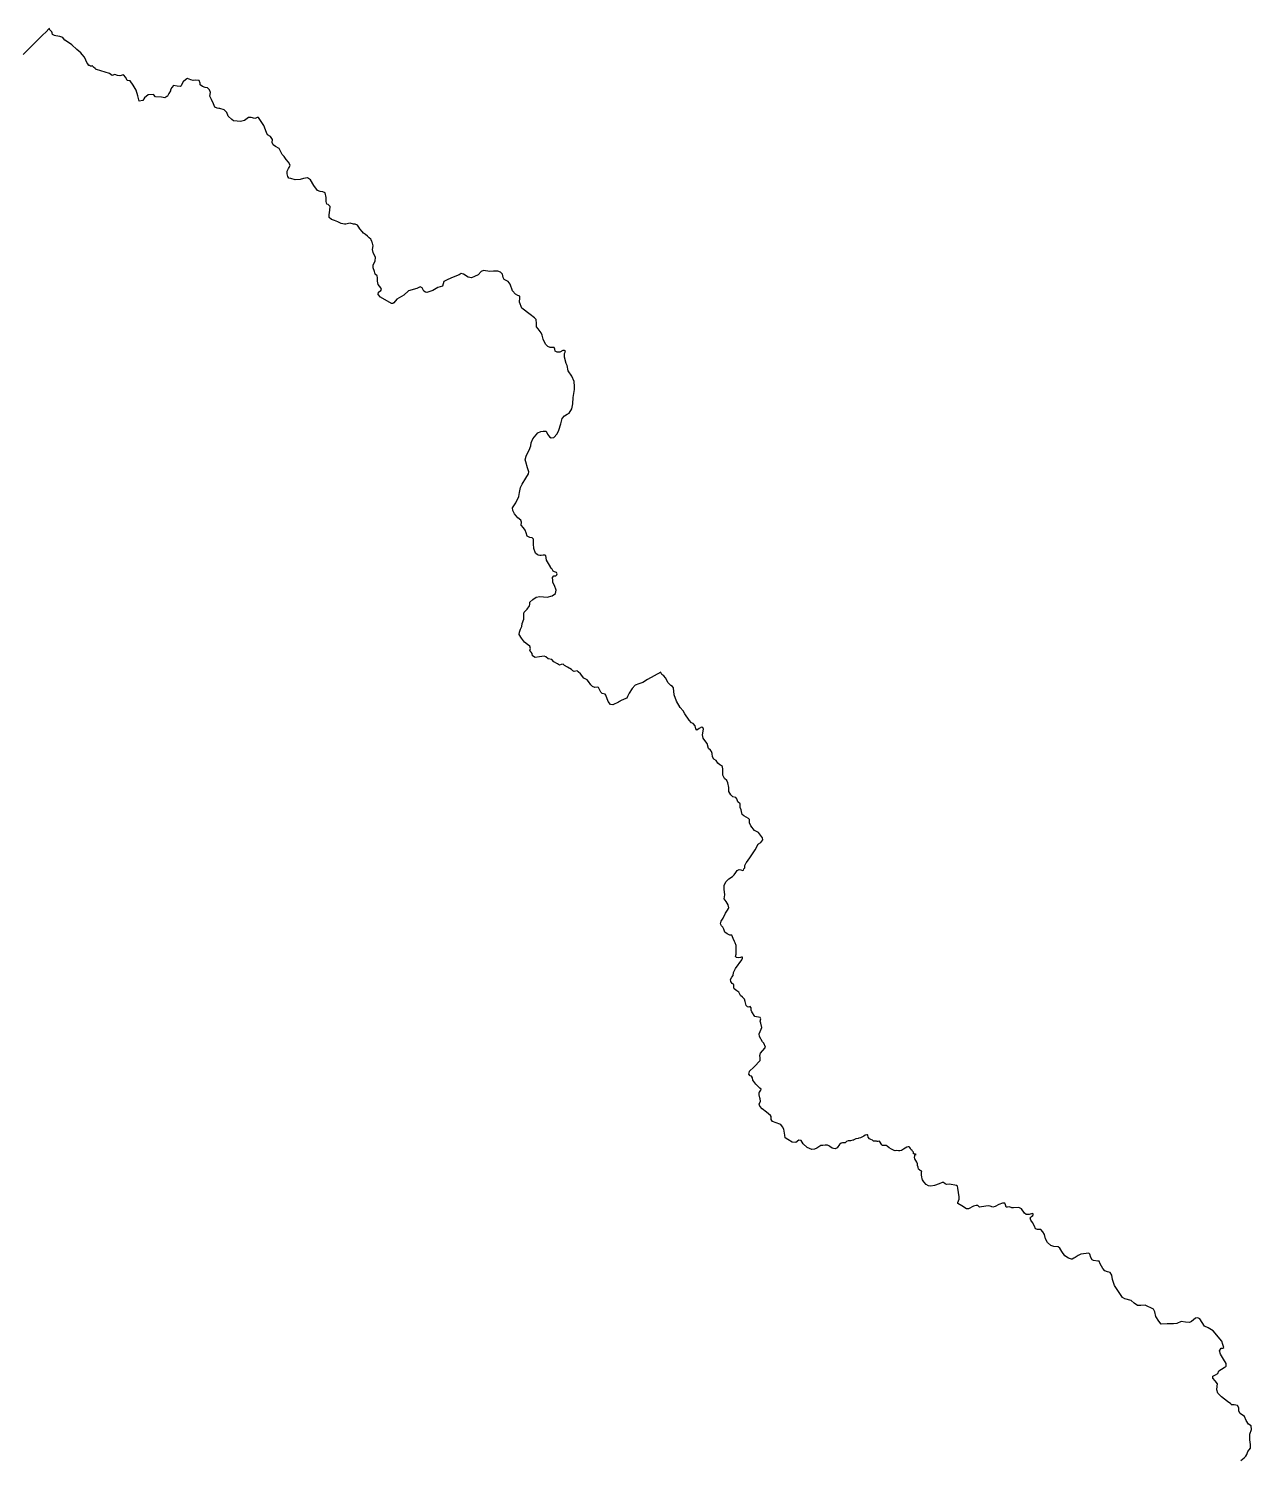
# Model space of a CAD drawing. Header units: metres. Extents: x 5999505 to 6749006, y 1851910 to 2460485.
# Drawn here: x 6552241 to 6730227, y 2252054 to 2460485 of the extents above; entities that cross this region are included whole.
import ezdxf

# ---------------------------------------------------------------- set-up
doc = ezdxf.new("R2010")
doc.units = ezdxf.units.M
doc.layers.add('COUNTY_BOUNDARY', color=40, linetype='Continuous')

msp = doc.modelspace()

# ---------------------------------------------------------------- linework, layer by layer
at = {"layer": 'COUNTY_BOUNDARY'}
msp.add_lwpolyline([(6728681.7772, 2252025.2291), (6729169.3705, 2252418.8095), (6729425.4998, 2252651.9038), (6729546.7341, 2252884.921), (6729728.2517, 2253338.2124), (6730092.8185, 2253841.0287), (6730102.7981, 2254366.8398), (6729989.3533, 2255026.6249), (6729985.8207, 2255858.1945), (6730226.9275, 2256544.1404), (6730175.598, 2257069.9485), (6729819.2991, 2257337.6033), (6729486.2832, 2257862.0888), (6729251.1418, 2258423.573), (6728575.8199, 2258885.5855), (6728414.9152, 2259239.6206), (6728412.7355, 2259704.1931), (6728191.0492, 2260021.4587), (6727725.3435, 2260141.7603), (6727333.6277, 2260140.1708), (6727278.9433, 2260206.4771), (6727222.7911, 2260274.2312), (6726731.1326, 2260639.4322), (6725883.4265, 2261296.3789), (6725342.2836, 2261844.4546), (6725181.0145, 2262320.8429), (6725252.0797, 2262847.0119), (6725274.7477, 2263213.7888), (6724942.3062, 2263615.9969), (6724597.5447, 2264030.5166), (6724608.6021, 2264287.2687), (6725023.8547, 2264496.8569), (6725353.2284, 2264718.3285), (6725510.5013, 2265073.5135), (6726254.8042, 2265553.7488), (6726560.0069, 2265762.7138), (6726570.109, 2266178.5721), (6726175.5436, 2266776.2851), (6725731.5484, 2267495.6874), (6725594.6731, 2267996.6125), (6725849.8989, 2268364.3888), (6726094.5059, 2268402.2328), (6726228.7446, 2268500.5987), (6726055.2387, 2268927.7595), (6725906.109, 2269428.6119), (6724686.9232, 2270891.3567), (6723925.8333, 2271365.0003), (6723398.4261, 2271595.3386), (6722744.9419, 2272644.5472), (6722437.9749, 2272802.2595), (6722071.2938, 2272739.7176), (6721522.452, 2272285.0987), (6721229.4834, 2272137.0615), (6720654.1387, 2272183.6726), (6720004.9967, 2272278.6674), (6719369.9521, 2271995.0945), (6718904.862, 2271944.0558), (6717950.3402, 2271915.7776), (6717081.5263, 2271900.3864), (6716749.0151, 2272302.3288), (6716329.6303, 2273010.0025), (6716192.2971, 2273682.0987), (6715957.7529, 2274048.1816), (6714767.374, 2274642.4145), (6714143.0957, 2274578.9338), (6713641.2408, 2274588.9506), (6713162.463, 2274917.3234), (6712744.1418, 2275343.6088), (6711800.7386, 2275547.8943), (6711444.8866, 2275754.2543), (6710889.9365, 2276644.7917), (6710323.2568, 2277498.5045), (6710025.2004, 2278365.6656), (6709924.4075, 2279001.214), (6709653.0447, 2279403.5659), (6709309.8592, 2279488.0468), (6708905.0374, 2279645.3918), (6708621.7009, 2279998.9014), (6708214.7235, 2280682.0056), (6708078.4089, 2281035.9262), (6707857.7782, 2281059.5329), (6707228.5699, 2281127.6197), (6707045.9949, 2281237.358), (6706861.9292, 2281578.6575), (6706738.2339, 2282090.67), (6706591.1888, 2282212.2466), (6705396.2903, 2282088.8495), (6704994.5021, 2281893.0891), (6704557.378, 2281590.4731), (6704398.3559, 2281488.0787), (6704137.0527, 2281366.5954), (6704041.6122, 2281321.6897), (6703605.3712, 2281474.2185), (6703079.6858, 2281839.3006), (6702638.1813, 2282460.7789), (6702355.7394, 2282947.9816), (6702086.7906, 2283130.8669), (6701452.1423, 2283191.0457), (6701037.0372, 2283324.7867), (6700559.7631, 2283762.9774), (6700252.6278, 2284299.5969), (6700128.5214, 2284921.5955), (6699870.8338, 2285311.3672), (6699564.7505, 2285640.4624), (6699076.8618, 2285639.5208), (6698796.0099, 2285761.5746), (6698648.0547, 2286139.8798), (6698390.2673, 2286676.0337), (6698132.5643, 2287017.396), (6698045.9233, 2287383.2602), (6698203.6073, 2287578.4588), (6698410.5156, 2287725.109), (6698471.3902, 2287859.0316), (6698446.295, 2287981.9756), (6698421.9201, 2287957.4615), (6698360.7382, 2288005.9526), (6697861.0623, 2287858.9697), (6697653.7928, 2287846.3113), (6697458.7104, 2287846.0926), (6697214.0447, 2288028.7787), (6696760.4023, 2288674.6881), (6696393.9228, 2288844.7785), (6695625.5195, 2288794.8514), (6695344.8921, 2288818.6335), (6695002.857, 2288940.0693), (6694722.4043, 2288927.4482), (6694527.5023, 2288890.8407), (6694440.624, 2289256.351), (6694372.9473, 2289385.2867), (6694317.9332, 2289488.0669), (6693988.3852, 2289499.6152), (6693476.9316, 2289315.8804), (6692928.9538, 2289022.3891), (6692587.6102, 2288936.3196), (6692209.0829, 2289069.9984), (6691903.9105, 2289106.0799), (6690940.9388, 2288946.5106), (6690672.4969, 2288921.606), (6690403.1677, 2289153.0275), (6690146.8049, 2289164.958), (6689781.2535, 2289078.8114), (6689050.6683, 2288662.9518), (6688770.1, 2288674.7846), (6688085.4432, 2289124.9918), (6687511.1019, 2289428.9783), (6687486.0778, 2289612.009), (6687716.092, 2290075.8168), (6687714.9003, 2290405.3235), (6687590.6431, 2291063.7891), (6687478.9121, 2291661.1429), (6687453.2863, 2291978.5249), (6687318.6778, 2292087.8794), (6686293.4387, 2292244.9591), (6685842.2178, 2292220.0158), (6685671.2808, 2292304.8224), (6685389.996, 2292487.4497), (6685194.9461, 2292487.3169), (6684805.0704, 2292303.5483), (6684122.9701, 2292070.8083), (6683562.2536, 2291947.844), (6683220.3346, 2291996.2395), (6682890.2142, 2292215.4543), (6682559.6548, 2292605.0711), (6682352.1868, 2292915.8477), (6682318.6507, 2293052.9698), (6682261.2097, 2293325.0709), (6682209.7889, 2293553.5061), (6682187.9785, 2293743.8377), (6682206.7809, 2293981.3136), (6682249.5624, 2294134.057), (6682149.6703, 2294177.3193), (6682014.4532, 2294232.0813), (6681896.7167, 2294357.5552), (6681776.1423, 2294465.1763), (6681727.5553, 2294714.0143), (6681640.6669, 2294988.9035), (6681618.7366, 2295208.3639), (6681528.9482, 2295480.3285), (6681398.9166, 2295687.6749), (6681227.2539, 2295950.5522), (6681208.2548, 2296167.1125), (6681224.2235, 2296387.0993), (6681243.787, 2296516.0754), (6681375.0421, 2296566.8827), (6681453.5855, 2296605.4495), (6681345.3243, 2296631.2021), (6681164.4429, 2296665.0192), (6681069.8457, 2296699.5694), (6681036.3357, 2296901.5041), (6680923.891, 2297088.5381), (6680866.1893, 2297153.1029), (6680838.3618, 2297184.6616), (6680720.7559, 2297283.5616), (6680596.6301, 2297476.3729), (6680498.9911, 2297610.3126), (6680404.6694, 2297718.4153), (6680255.7292, 2297714.5073), (6680057.5705, 2297631.0167), (6679842.1439, 2297494.66), (6679594.6486, 2297358.534), (6679300.7221, 2297171.9685), (6679055.6006, 2297094.1139), (6678838.8336, 2297136.534), (6678610.7962, 2297155.6062), (6678371.416, 2297098.5353), (6678233.6333, 2297144.5665), (6678025.2346, 2297278.0539), (6677851.9403, 2297382.1959), (6677511.6199, 2297555.9196), (6677220.3724, 2297776.8191), (6677114.4654, 2297869.9567), (6676892.2891, 2297883.2415), (6676769.5358, 2297891.1107), (6676552.9102, 2297901.5084), (6676429.5417, 2297988.387), (6676343.8027, 2298140.231), (6676216.3124, 2298380.0177), (6676109.9648, 2298511.0243), (6675879.2767, 2298468.5743), (6675744.9263, 2298461.8366), (6675644.904, 2298543.3526), (6675472.6978, 2298527.3596), (6675235.7444, 2298520.2078), (6675082.7289, 2298659.7674), (6674851.157, 2298763.6919), (6674639.7214, 2298862.2382), (6674462.6401, 2299116.0328), (6674393.384, 2299376.4524), (6674349.0175, 2299464.0228), (6674272.9552, 2299460.4399), (6674022.0338, 2299376.7799), (6673815.5675, 2299255.4337), (6673349.6757, 2298988.5034), (6673101.4637, 2298954.7449), (6673005.0887, 2298927.7818), (6672654.7414, 2298849.2006), (6672366.3941, 2298718.4378), (6672305.2917, 2298690.5244), (6672209.2726, 2298646.8167), (6671860.3771, 2298568.2513), (6671551.696, 2298566.3097), (6671312.8022, 2298459.0546), (6671106.615, 2298261.6319), (6670916.5327, 2298268.8996), (6670790.5199, 2298291.3466), (6670701.2731, 2298304.1066), (6670525.4091, 2298253.1759), (6670295.6534, 2298042.9239), (6669946.9395, 2297537.29), (6669667.2912, 2297411.6863), (6669414.0339, 2297472.244), (6669197.8357, 2297523.1153), (6668850.9824, 2297742.7958), (6668711.0168, 2297831.1015), (6668547.6741, 2297934.611), (6668229.961, 2297929.7588), (6668180.6987, 2297929.5713), (6667861.5719, 2297913.0666), (6667545.0685, 2297896.5753), (6666974.8486, 2297522.6752), (6666634.496, 2297334.9762), (6666230.7848, 2297329.4604), (6665579.3856, 2297613.9481), (6664998.1748, 2298155.7669), (6664699.4496, 2298615.6207), (6664344.2984, 2298647.4492), (6663907.5726, 2298348.7423), (6663381.2772, 2298390.5175), (6662740.6555, 2298772.6902), (6662346.9587, 2298987.185), (6662330.1051, 2299377.8074), (6662173.0098, 2300267.1122), (6661961.0596, 2300606.425), (6661724.6332, 2300945.2879), (6661564.9922, 2301004.0665), (6661061.2105, 2301205.0792), (6660508.8517, 2301380.806), (6660321.8757, 2301671.4298), (6660316.8292, 2302110.8857), (6660229.4209, 2302268.599), (6659624.436, 2302748.9137), (6659006.855, 2303253.5926), (6658659.8678, 2303639.7956), (6658583.0826, 2303931.9056), (6658761.7392, 2304349.7892), (6658708.6811, 2304691.1356), (6658672.6114, 2304839.9297), (6658567.3567, 2305275.399), (6658603.586, 2305585.0139), (6658611.7959, 2305654.5864), (6658828.832, 2305926.2337), (6658851.2593, 2306097.441), (6658678.2434, 2306241.755), (6658096.6367, 2306820.1293), (6657674.1074, 2307412.8973), (6657596.5502, 2307766.1784), (6657471.2952, 2308008.6081), (6657275.0307, 2308054.9065), (6657052.585, 2308259.5033), (6657157.8106, 2308676.3999), (6657183.0737, 2308701.9735), (6657238.8272, 2308758.2362), (6657747.2912, 2309267.5419), (6657837.5983, 2309358.1505), (6658717.092, 2310248.5151), (6658737.0052, 2310639.6352), (6658659.4446, 2310992.5503), (6658789.6118, 2311348.7344), (6659405.1182, 2312053.2409), (6659488.8015, 2312200.997), (6659237.7102, 2312771.4053), (6659052.0361, 2312964.4639), (6658639.0544, 2313765.1593), (6658585.5561, 2314154.9339), (6658895.5107, 2314830.7023), (6658978.223, 2315088.4146), (6658799.53, 2315708.963), (6658747.6213, 2315976.7671), (6658829.1192, 2316332.0561), (6658741.054, 2316526.1847), (6657969.2576, 2316650.2272), (6657496.0681, 2317364.441), (6657420.1226, 2317595.7545), (6657415.7071, 2317949.6539), (6657254.8797, 2318130.7943), (6657072.6678, 2318006.3751), (6656900.5675, 2318077.1542), (6656702.712, 2318269.8235), (6656524.8375, 2318841.6002), (6656434.8427, 2319182.4662), (6656162.3148, 2319496.1351), (6655841.3579, 2319748.4735), (6655739.8893, 2320040.1483), (6655627.7241, 2320221.8263), (6655307.6089, 2320400.6233), (6654949.4767, 2320714.018), (6654885.5047, 2320944.6509), (6654882.2794, 2321213.3536), (6654831.2842, 2321395.9673), (6654671.4415, 2321467.165), (6654472.4279, 2321757.4285), (6654395.7747, 2322037.5394), (6654599.6668, 2322381.9368), (6654817.0234, 2322617.1472), (6654860.2856, 2323093.9128), (6655135.1077, 2323647.5508), (6656049.6048, 2324930.1101), (6656144.6262, 2325163.4626), (6656131.0694, 2325297.4101), (6656020.623, 2325320.3403), (6655849.8127, 2325281.5328), (6655630.4131, 2325229.8192), (6655299.7805, 2325261.8444), (6655114.6717, 2325405.7779), (6655208.5393, 2325724.6896), (6655230.0831, 2327031.9251), (6655103.0288, 2327408.7208), (6654966.1064, 2327602.3358), (6654802.5793, 2328003.4072), (6654613.4428, 2328489.2328), (6654319.2044, 2328534.1347), (6653938.3797, 2328700.0034), (6653605.3593, 2328939.9494), (6653529.97, 2329109.7426), (6653428.9694, 2329365.0184), (6653291.1659, 2329656.2213), (6653104.943, 2329885.7315), (6652966.8542, 2330176.9351), (6653048.3828, 2330532.2123), (6653349.1076, 2330988.3389), (6653682.6702, 2331725.6731), (6653983.4931, 2332145.0319), (6654120.328, 2332409.467), (6654174.7153, 2332514.1477), (6654084.2592, 2332928.2109), (6653760.7132, 2333400.1283), (6653499.0544, 2333823.8256), (6653520.2955, 2334092.9762), (6653565.9489, 2334374.5872), (6653482.5051, 2335228.5275), (6653476.4944, 2335729.1666), (6653726.7279, 2336294.3686), (6654149.7543, 2336715.2263), (6654720.6679, 2337040.4559), (6654938.1997, 2337275.6717), (6655166.4225, 2337620.5238), (6655395.0109, 2337941.3476), (6655650.4484, 2338066.7331), (6655895.7298, 2338009.3001), (6656165.8372, 2337927.1934), (6656311.7875, 2337977.9353), (6656371.1668, 2338149.9992), (6656491.0639, 2338329.5511), (6656503.0603, 2338654.384), (6656710.1891, 2339030.4919), (6656734.1953, 2339075.3599), (6656751.8549, 2339103.457), (6657198.1111, 2339770.2203), (6658003.2016, 2340947.6262), (6658428.2505, 2341754.1588), (6658432.8894, 2341759.2725), (6658469.4845, 2341781.2462), (6658505.7882, 2341803.2192), (6658820.6209, 2341991.4684), (6659113.5348, 2342371.5351), (6659064.3625, 2342701.983), (6658477.4321, 2343435.8271), (6657915.6227, 2343728.8229), (6657377.7183, 2344438.0994), (6657194.0808, 2344866.4034), (6657169.4166, 2345356.4234), (6657046.7784, 2345478.7127), (6656362.9748, 2345893.6682), (6656081.8347, 2346076.9614), (6656032.7055, 2346493.3482), (6655947.118, 2346762.8718), (6655800.1376, 2347117.7573), (6655811.7449, 2347472.8132), (6655799.5685, 2347632.2568), (6655482.0401, 2347913.3819), (6655346.9641, 2348366.2585), (6655188.3533, 2348549.6079), (6654748.6661, 2348646.8163), (6654455.2699, 2348940.0499), (6654162.0616, 2349441.9282), (6654161.4007, 2349993.2047), (6654014.49, 2350691.1026), (6653855.4157, 2351021.5634), (6653525.314, 2351339.4463), (6653268.5951, 2351816.6948), (6653303.9758, 2352649.557), (6653242.349, 2353078.2904), (6652949.1638, 2353236.8163), (6652877.3867, 2353301.3957), (6652582.6939, 2353566.9725), (6652337.9668, 2353945.9566), (6651959.4799, 2354128.9766), (6651775.9734, 2354471.7514), (6651738.8642, 2354973.7567), (6651641.086, 2355255.6365), (6651494.1741, 2355439.0457), (6651225.3957, 2355707.9976), (6651005.0335, 2356393.2998), (6650809.5317, 2356674.8707), (6650418.1153, 2357188.4945), (6650319.9891, 2357678.2931), (6650466.0151, 2358499.4915), (6650392.5605, 2358731.9333), (6650209.1237, 2358792.8882), (6649855.1828, 2358596.5981), (6649525.787, 2358362.885), (6649342.4699, 2358570.9521), (6649280.9175, 2358999.3327), (6648987.2794, 2359329.7661), (6648718.554, 2359414.8606), (6648400.8116, 2359830.7943), (6647740.6613, 2360748.1664), (6647520.4163, 2361152.0309), (6647104.731, 2361653.2485), (6646566.8102, 2362571.0238), (6646211.8829, 2363476.6193), (6646101.1721, 2364505.3036), (6645966.4837, 2364713.541), (6645734.5289, 2364872.3289), (6645331.2564, 2365238.8854), (6644939.4389, 2365960.869), (6644694.9237, 2366241.975), (6644426.1325, 2366474.218), (6644279.3631, 2366743.6012), (6644242.5812, 2366792.2855), (6642313.9952, 2365734.6881), (6641630.7789, 2365280.1145), (6641081.413, 2365095.3916), (6640544.0322, 2364885.953), (6640117.0312, 2364407.3812), (6639678.0243, 2363744.8996), (6639434.2717, 2363242.0912), (6639324.6662, 2363021.4905), (6638933.8927, 2362885.6805), (6638416.9577, 2362622.8135), (6638345.2244, 2362586.568), (6638272.9101, 2362549.9571), (6638086.4627, 2362454.7738), (6637273.8369, 2362049.4762), (6636956.1566, 2362085.3945), (6636589.6967, 2362525.7284), (6636246.9508, 2363455.8785), (6636161.318, 2363615.1368), (6635721.678, 2363699.9013), (6635526.0923, 2363870.8863), (6635171.2153, 2364568.3425), (6635024.8143, 2364617.1147), (6634658.5036, 2364579.7423), (6634328.7414, 2364689.2124), (6634089.0325, 2364948.2113), (6633715.0008, 2365424.9767), (6633519.2511, 2365669.165), (6633066.9682, 2365937.8224), (6632590.0105, 2366537.051), (6632247.5709, 2366842.7777), (6632076.225, 2366989.0882), (6631673.4262, 2366902.8698), (6631441.2032, 2366976.2062), (6631257.8184, 2367171.6487), (6630671.295, 2367537.9608), (6630255.5363, 2367757.5974), (6630059.9821, 2367941.0016), (6629779.194, 2367903.5387), (6629510.765, 2367805.2991), (6629204.9277, 2368025.2185), (6628703.8184, 2368318.2255), (6628410.2911, 2368623.753), (6627885.2129, 2368733.1975), (6627542.5617, 2369038.6178), (6627273.6472, 2369148.3152), (6626602.5574, 2369037.1443), (6625991.883, 2368950.5252), (6625600.896, 2369170.288), (6625514.6318, 2369512.7343), (6625367.648, 2369708.299), (6625220.9563, 2369904.2294), (6625305.973, 2370234.6865), (6625183.3735, 2370577.0513), (6624865.6536, 2370809.0079), (6624413.0821, 2371150.9955), (6623985.0048, 2371725.7227), (6623666.6287, 2372263.5594), (6623702.7887, 2372606.2844), (6623861.0922, 2373059.2481), (6624031.5009, 2373426.6697), (6624079.6454, 2373867.3732), (6624310.7528, 2374516.0403), (6624346.9566, 2374834.3704), (6624309.6035, 2375287.2632), (6624394.8066, 2375532.1495), (6624797.3094, 2375960.9091), (6625162.7451, 2376450.7641), (6625174.7431, 2376671.09), (6625174.2542, 2377013.7351), (6625625.4049, 2377381.4442), (6626125.4591, 2377712.8604), (6626638.2514, 2377811.2721), (6627725.2666, 2377715.1439), (6628470.0568, 2377912.0903), (6628921.4713, 2378267.1091), (6629054.8636, 2378756.8226), (6628773.3784, 2379416.6779), (6628552.9438, 2379832.7149), (6628540.2947, 2380138.555), (6628490.9655, 2380591.0522), (6628710.1253, 2380823.8937), (6628990.9332, 2380799.8086), (6629137.2869, 2380971.6682), (6629186.0481, 2381118.531), (6629100.1893, 2381289.8296), (6628782.5328, 2381411.4122), (6628586.9692, 2381521.2748), (6628426.2293, 2381774.6899), (6628322.668, 2381938.3016), (6628218.2325, 2382103.3685), (6628207.4389, 2382120.4569), (6627620.0562, 2383122.9756), (6627537.1782, 2383761.8326), (6627405.0471, 2383845.9999), (6627137.1132, 2383846.4623), (6626869.3202, 2383786.4818), (6626637.6816, 2383799.4146), (6626455.0984, 2383836.4959), (6626321.0744, 2383861.3102), (6626004.5716, 2384130.7653), (6625761.2239, 2384814.7755), (6625724.2871, 2385461.7553), (6625724.6686, 2386181.6483), (6625553.9989, 2386353.1283), (6625188.6627, 2386390.5284), (6624823.2587, 2386586.6953), (6624640.8388, 2387075.6791), (6624531.2318, 2387490.909), (6624263.465, 2387820.9407), (6623959.0123, 2388188.0352), (6623995.5127, 2388627.2629), (6623886.1931, 2388920.5117), (6623459.7288, 2389287.7043), (6622960.5287, 2389838.2676), (6622717.1249, 2390339.148), (6622668.3865, 2390705.3616), (6623180.1376, 2391436.577), (6623618.8275, 2392350.8006), (6623704.3611, 2392948.5382), (6623826.2228, 2393667.979), (6624069.7037, 2394167.7541), (6624593.5158, 2395045.0446), (6624983.6211, 2395690.8144), (6625044.5369, 2395983.7194), (6624849.5187, 2396545.5055), (6624618.4107, 2397400.3435), (6624533.1441, 2397730.0602), (6624679.538, 2398242.3692), (6624801.6256, 2398583.8432), (6625081.5292, 2399132.8711), (6625361.809, 2399766.7478), (6625398.562, 2400205.9837), (6625630.1723, 2400778.9409), (6626360.6713, 2401619.2398), (6626811.4656, 2401837.6808), (6627127.9595, 2401861.3626), (6627578.6821, 2401860.2393), (6627773.6051, 2401468.8858), (6628077.7889, 2401053.3965), (6628321.4553, 2400930.5344), (6628674.8128, 2400966.3387), (6629186.4012, 2401501.7657), (6629405.8434, 2402026.2953), (6629686.1832, 2402940.6059), (6629881.1661, 2403721.0717), (6630234.4874, 2404110.8409), (6630636.3661, 2404353.6214), (6630928.683, 2404511.655), (6631306.343, 2405145.4734), (6631477.0573, 2405852.6994), (6631513.8729, 2406804.659), (6631684.4001, 2407927.0097), (6631708.8476, 2408366.2273), (6631660.2323, 2409111.1422), (6631331.4208, 2409868.4652), (6630795.8553, 2410651.1337), (6630649.662, 2411420.5721), (6630479.3054, 2411750.4301), (6630260.2505, 2412642.0444), (6630235.936, 2413203.4959), (6630382.1337, 2413483.8832), (6630199.4998, 2413618.5316), (6630016.9066, 2413618.8117), (6629553.8449, 2413400.6498), (6629176.4629, 2413401.5542), (6628871.9407, 2413524.2635), (6628823.2781, 2413841.6808), (6628737.9846, 2414061.7834), (6628177.7017, 2414075.371), (6627812.4922, 2414210.6924), (6627471.5004, 2414540.8935), (6627130.4408, 2415274.208), (6626972.3492, 2415848.0953), (6626862.6991, 2416190.136), (6626424.2281, 2416764.8291), (6626180.8084, 2417095.2738), (6626144.063, 2417546.7303), (6626131.9402, 2418144.9956), (6625876.2813, 2418377.4596), (6625242.9929, 2418879.6233), (6624049.5503, 2419785.8385), (6623684.2039, 2420677.5494), (6623733.0796, 2421275.5893), (6623757.4663, 2421532.0039), (6623465.3271, 2421618.0221), (6623099.8151, 2421814.2182), (6622686.0201, 2422327.8511), (6622357.2076, 2423268.4577), (6622052.768, 2423684.7471), (6621455.8847, 2423942.7345), (6621297.6885, 2424235.8999), (6621224.6545, 2424736.4492), (6620907.9786, 2425054.7695), (6620542.6841, 2425177.8062), (6620177.411, 2425154.0955), (6619909.2926, 2425154.9905), (6619397.7465, 2425144.0939), (6618459.9809, 2425256.146), (6618119.0128, 2425122.9025), (6617680.3606, 2424647.8948), (6617156.5467, 2424381.0178), (6616718.1585, 2424198.8018), (6616230.9959, 2424322.383), (6615548.8524, 2424739.099), (6615195.8125, 2424837.4673), (6614891.2126, 2424643.1564), (6614050.6583, 2424291.2521), (6613283.408, 2423988.3049), (6612698.6906, 2423672.6034), (6612467.2071, 2422989.7656), (6611821.589, 2422796.3258), (6611054.5335, 2422346.6893), (6610189.6684, 2422056.0364), (6610019.2347, 2422105.2643), (6609751.1044, 2422264.6617), (6609544.203, 2422765.3736), (6609252.0376, 2422900.3365), (6608740.2579, 2422657.6726), (6607546.6834, 2422306.8281), (6606840.1658, 2421698.275), (6605829.4933, 2421078.6963), (6605378.4174, 2420579.4673), (6605268.8873, 2420469.6873), (6605061.7087, 2420446.0587), (6603442.3295, 2421390.0038), (6603101.043, 2421781.6816), (6603186.4349, 2422123.0154), (6603490.7982, 2422354.3405), (6603624.9402, 2422500.2012), (6603491.0462, 2422769.1057), (6603137.7877, 2423221.5786), (6603016.0358, 2423722.466), (6603040.5935, 2424186.064), (6602955.3727, 2424515.8567), (6602675.3195, 2424736.1176), (6602577.7919, 2425151.4685), (6602395.4143, 2425652.2711), (6602371.0683, 2426030.5869), (6602699.7207, 2426688.7237), (6602724.2267, 2427189.1022), (6602407.5284, 2427885.257), (6602273.713, 2428324.9556), (6602395.6382, 2428873.9089), (6602316.7804, 2429232.1184), (6602267.2999, 2429341.2916), (6602267.1938, 2429414.1216), (6602209.063, 2429486.8674), (6602101.0745, 2429729.9634), (6602063.5262, 2429814.392), (6601831.1156, 2430032.547), (6601569.6972, 2430250.6622), (6601279.2197, 2430505.1539), (6600988.8503, 2430686.8184), (6600785.4152, 2430941.4384), (6600465.7386, 2431341.5586), (6600320.3332, 2431596.2629), (6600116.9106, 2431850.8879), (6599768.5432, 2432032.8495), (6599536.466, 2432032.5331), (6599043.1553, 2432141.1128), (6598782.1181, 2432104.3485), (6598405.0897, 2432031.0182), (6598202.022, 2432030.7512), (6597737.7261, 2432139.392), (6597650.6478, 2432177.8796), (6597244.2851, 2432357.2488), (6596779.9066, 2432538.736), (6596315.5341, 2432720.2309), (6595996.077, 2433011.1574), (6595966.6199, 2433375.2738), (6596024.1873, 2433739.4977), (6596081.7982, 2434067.3067), (6596110.1305, 2434613.5717), (6595848.7549, 2434868.157), (6595645.6193, 2434940.7393), (6595558.1563, 2435304.7864), (6595557.4032, 2435923.8469), (6595411.5812, 2436579.1474), (6595063.0576, 2436724.3889), (6594657.2377, 2436760.3208), (6594308.7203, 2436905.5719), (6593756.7525, 2437669.655), (6593262.7793, 2438470.2311), (6592827.4093, 2438761.0649), (6592566.426, 2438724.3585), (6592247.4763, 2438651.1757), (6591754.5869, 2438504.9767), (6591029.5526, 2438467.7874), (6590391.2999, 2438649.1996), (6590130.2005, 2438721.7624), (6589984.928, 2438976.5231), (6589868.5497, 2439340.5602), (6589897.1458, 2439741.1603), (6590070.7839, 2440105.4924), (6590186.6398, 2440251.2732), (6590331.2706, 2440615.5775), (6590069.8184, 2441052.2969), (6589721.4487, 2441416.1), (6589460.0136, 2441852.8256), (6589140.7326, 2442143.8343), (6588995.4153, 2442471.4321), (6588704.8971, 2443017.384), (6588153.6195, 2443344.5955), (6587834.4377, 2443562.7883), (6587689.1091, 2443926.8095), (6587746.4386, 2444327.4362), (6587456.0317, 2444800.5708), (6587020.8875, 2445018.666), (6586875.6101, 2445346.2764), (6586468.7609, 2446365.5542), (6585713.8604, 2447566.6158), (6585685.4468, 2447566.5913), (6585655.8734, 2447566.5658), (6585510.9371, 2447530.0256), (6585337.0379, 2447457.0454), (6585163.1071, 2447420.482), (6584641.1319, 2447529.2944), (6584264.2161, 2447528.9859), (6583655.6687, 2447127.9239), (6583104.924, 2446945.415), (6582611.9693, 2447017.8716), (6582061.0558, 2447053.8785), (6581828.9455, 2447272.2046), (6581306.7235, 2447745.2382), (6581074.4219, 2448254.8983), (6580697.2423, 2448655.2132), (6580088.2825, 2448836.8834), (6579924.1679, 2448865.9081), (6579682.3455, 2448909.4497), (6579363.3399, 2449054.909), (6579131.1076, 2449528.1699), (6578869.8023, 2450147.0793), (6578637.2754, 2450656.7611), (6578723.9114, 2451203.0547), (6578578.7418, 2451567.1267), (6578288.6748, 2451858.2808), (6577940.7641, 2451930.9073), (6577534.8568, 2452039.9215), (6577215.8376, 2452294.6542), (6577186.7068, 2452549.5508), (6577041.5643, 2452913.6315), (6576577.7188, 2452986.2114), (6576171.9271, 2452913.1648), (6575853.0045, 2453022.2488), (6575389.11, 2453204.097), (6575128.2919, 2453058.3052), (6574751.605, 2452730.7445), (6574461.9751, 2452184.3682), (6574377.0676, 2452120.237), (6574317.0815, 2452075.0535), (6573882.2337, 2452111.2754), (6573331.4019, 2452220.2877), (6573070.6234, 2451928.8508), (6572867.8475, 2451564.6077), (6572867.9061, 2451418.9434), (6572665.1382, 2451018.2858), (6572433.36, 2450654.0349), (6572369.8892, 2450607.3979), (6572085.5722, 2450398.9902), (6571592.6942, 2450508.0583), (6570693.9797, 2450544.1684), (6570403.9617, 2450908.2364), (6569650.2324, 2450871.5938), (6569099.548, 2450398.0329), (6568867.718, 2450033.8119), (6568346.198, 2449924.434), (6568113.8029, 2450689.1156), (6567881.6941, 2451526.6319), (6567475.6912, 2452254.8661), (6567040.7426, 2452873.8528), (6567032.9157, 2452875.3078), (6566978.9964, 2452884.4016), (6566925.3671, 2452893.1313), (6566605.9106, 2452946.6044), (6566402.9274, 2453347.1466), (6566055.0148, 2453747.6675), (6565504.281, 2453601.9215), (6565156.4304, 2453638.2918), (6564779.5809, 2453783.9119), (6564402.7608, 2453674.6236), (6563996.9168, 2453965.9163), (6562141.4616, 2454512.0656), (6562083.4885, 2454548.4809), (6561938.5562, 2454694.144), (6561706.6675, 2454876.2237), (6561590.7244, 2454985.4724), (6561532.7532, 2455058.3051), (6561387.8245, 2455010.2368), (6561242.0265, 2455043.7417), (6561084.6356, 2455098.7329), (6561011.0128, 2455131.1451), (6560853.0482, 2455368.5831), (6560721.1716, 2455568.1482), (6560576.2588, 2455895.9), (6560373.3854, 2456332.9041), (6560025.5968, 2456733.5016), (6559822.7239, 2456952.0123), (6559272.0775, 2457461.8828), (6558518.5892, 2458117.4522), (6558025.6398, 2458445.2597), (6557532.9975, 2458809.4925), (6557330.1593, 2459028.0218), (6557214.2564, 2459173.7059), (6556924.4611, 2459283.0031), (6556779.5674, 2459355.8609), (6556489.7621, 2459392.3297), (6556199.9577, 2459428.8015), (6556026.0859, 2459501.669), (6555736.2987, 2459610.9786), (6555678.3917, 2459865.9063), (6555620.462, 2460011.5847), (6555359.695, 2460266.5578), (6555301.7594, 2460375.8202), (6555272.7878, 2460412.2435), (6555272.8045, 2460485.0764), (6555185.8558, 2460448.68), (6554771.9182, 2460035.0883), (6554254.1887, 2459517.3794), (6551458.5234, 2456724.7645)], dxfattribs=at)

doc.saveas('drawing.dxf')
